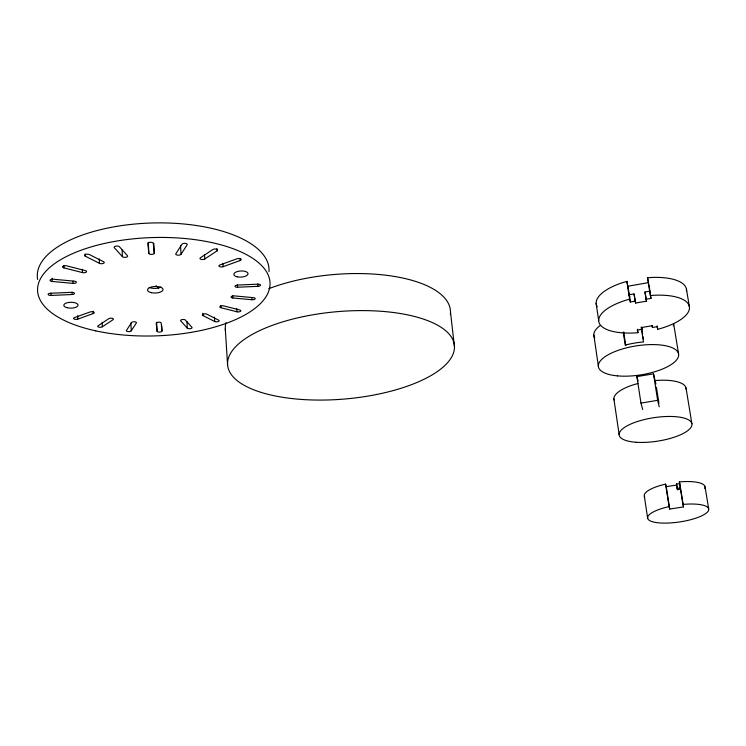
<?xml version="1.0" encoding="UTF-8"?>
<svg xmlns="http://www.w3.org/2000/svg" width="746" height="746" viewBox="0 0 746 746"><rect width="100%" height="100%" fill="white"/><g stroke="black" fill="none" stroke-linecap="round" stroke-linejoin="round"><path stroke-width="1.12" d="M131.24 330.823L136.35 322.971A2.499 1.007 -1.7 0 0 134.578 321.778A2.499 1.007 -1.7 0 0 131.52 322.57L126.456 330.431A2.48 0.988 -1.7 0 0 128.219 331.597A2.48 0.988 -1.7 0 0 131.24 330.823L130.914 323.055M181.017 254.246L187.134 244.837A2.723 1.222 -2 0 0 185.288 243.373A2.723 1.222 -2 0 0 181.912 244.296L175.842 253.724A2.695 1.194 -1.9 0 0 177.679 255.151A2.695 1.194 -1.9 0 0 181.017 254.246L180.532 245.443M102.333 326.785L113.019 319.717A2.527 1.026 -1.3 0 0 112.226 318.318A2.527 1.026 -1.3 0 0 108.748 318.71L98.071 325.797A2.508 1.007 -1.2 0 0 98.882 327.168A2.508 1.007 -1.2 0 0 102.333 326.785L102.174 322.309M217.123 250.805A2.686 1.194 -2.6 0 0 216.489 249.164A2.686 1.194 -2.6 0 0 212.75 249.584L200.432 257.771A2.667 1.175 -2.4 0 0 201.084 259.375A2.667 1.175 -2.4 0 0 204.796 258.965L217.123 250.805L216.983 248.614M77.798 319.129L93.306 313.525A2.555 1.044 -1 0 0 93.595 312.052A2.555 1.044 -1 0 0 89.986 311.987L74.46 317.6A2.555 1.035 -0.8 0 0 74.199 319.064A2.555 1.035 -0.8 0 0 77.798 319.129L77.696 315.726M223.147 266.667L240.137 260.531A2.639 1.166 -3 0 0 240.734 258.881A2.639 1.166 -3 0 0 237.041 258.778L220.023 264.933A2.63 1.147 -2.7 0 0 219.473 266.564A2.63 1.147 -2.7 0 0 223.147 266.667L222.933 263.422M644.945 292.012L646.129 299.249L650.988 298.4L649.803 291.154L644.945 292.012L646.549 301.142L635.657 303.044L634.025 293.924L629.186 294.773L629.792 297.244L626.901 281.391L623.917 282.24A45.73 18.072 -9.4 0 0 597.145 306.671M626.901 281.391L629.652 299.165L626.649 300.004A45.907 17.699 -9.3 0 0 598.898 322.085A45.907 17.699 -9.3 0 0 634.949 332.921L637.951 332.688L637.429 329.275M637.951 332.688L637.308 330.086L641.97 329.284L641.551 327.541L652.069 325.722L652.461 327.475L657.133 326.673L657.702 329.284L660.592 328.501A45.907 17.699 -9.3 0 0 689.323 306.392A45.907 17.699 -9.3 0 0 653.524 295.295L650.363 295.537L647.537 277.754L650.68 277.512A45.73 18.072 -9.4 0 1 686.525 291.033M680.865 490.103L683.541 506.907L669.74 509.061L666.243 486.681L665.563 484.126L663.548 484.602A30.735 8.849 -8.5 0 0 644.749 497.144M665.563 484.126L669.069 506.609L667.045 507.075A30.884 8.514 -8.4 0 0 654.68 522.275A30.884 8.514 -8.4 0 0 704.205 514.516A30.884 8.514 -8.4 0 0 685.042 504.249L682.935 504.436L679.354 481.935L681.452 481.757A30.735 8.849 -8.5 0 1 704.784 488.546M628.085 286.212L648.582 282.603L647.537 277.754M629.652 299.165L630.351 301.999L635.2 301.16L635.657 303.044M642.707 409.535L640.963 403.101L636.898 376.618L653.487 373.83L655.893 383.901M640.963 403.101L657.646 400.332L659.222 406.803M676.51 484.089L679.755 483.576L680.706 489.124L677.471 489.637L676.51 484.089L677.471 489.637M666.243 486.681L676.538 485.049M677.172 488.434L680.417 487.921M51.026 295.444L72.054 294.511A2.639 1.1 -0.5 0 0 74.451 293.309A2.639 1.1 -0.5 0 0 71.597 292.329L50.514 293.253A2.648 1.1 -0.2 0 0 48.136 294.465A2.648 1.1 -0.2 0 0 51.026 295.444L50.97 293.113M237.564 287.238L257.93 286.343A2.546 1.082 -3.4 0 0 260.503 285.14A2.546 1.082 -3.4 0 0 257.985 284.161L237.573 285.056A2.555 1.091 -3.1 0 0 235.018 286.259A2.555 1.091 -3.1 0 0 237.564 287.238L237.415 284.944M52.183 281.466L73.089 283.377A2.676 1.128 -0.4 0 0 76.297 282.51A2.676 1.128 -0.4 0 0 74.302 281.167L53.339 279.237A2.695 1.138 -0.1 0 0 50.131 280.104A2.695 1.138 -0.1 0 0 52.183 281.466L52.099 278.193M232.817 297.98L251.887 299.724A2.508 1.054 -3.4 0 0 255.048 298.913A2.508 1.054 -3.4 0 0 253.472 297.654L234.375 295.901A2.527 1.054 -3.1 0 0 231.195 296.721A2.527 1.054 -3.1 0 0 232.817 297.98L232.668 295.724M63.867 267.879L82.461 272.588A2.704 1.156 -0.5 0 0 86.172 272.178A2.704 1.156 -0.5 0 0 85.277 270.593L66.664 265.846A2.732 1.175 -0.2 0 0 62.925 266.266A2.732 1.175 -0.2 0 0 63.867 267.879L63.811 265.669M220.835 307.697L236.939 311.791A2.471 1.016 -3.2 0 0 240.389 311.399A2.471 1.016 -3.2 0 0 239.848 310L223.744 305.897A2.499 1.035 -3 0 0 220.256 306.28A2.499 1.035 -3 0 0 220.835 307.697L220.695 305.459M85.286 256.176L99.451 263.329A2.714 1.184 -0.7 0 0 103.274 263.431A2.714 1.184 -0.7 0 0 103.61 261.762L89.464 254.591A2.751 1.203 -0.4 0 0 85.585 254.479A2.751 1.203 -0.4 0 0 85.286 256.176L85.212 253.957M202.912 315.549L214.727 321.517A2.452 0.998 -2.9 0 0 218.158 321.582A2.452 0.998 -2.9 0 0 218.662 320.155L206.875 314.178A2.48 1.016 -2.7 0 0 203.397 314.103A2.48 1.016 -2.7 0 0 202.912 315.549L202.781 313.32M122.4 256.643L114.334 247.756A2.76 1.222 -0.9 0 1 115.882 246.152A2.76 1.222 -0.9 0 1 119.463 246.795L127.463 255.701A2.723 1.194 -1.1 0 1 125.925 257.267A2.723 1.194 -1.1 0 1 122.4 256.643L122.12 250.003M187.321 328.165L180.728 320.901A2.48 1.007 -2.4 0 1 182.22 319.558A2.48 1.007 -2.4 0 1 185.381 320.062L191.936 327.335A2.452 0.988 -2.6 0 1 190.444 328.65A2.452 0.988 -2.6 0 1 187.321 328.165L186.957 321.554M156.147 285.746L158.394 288.254M669.069 506.609L669.74 509.061M636.898 376.618L638.082 381.066M682.935 504.436L683.541 506.907M679.354 481.935L679.765 483.65M646.129 299.249L646.549 301.142M650.363 295.537L650.988 298.4M686.46 289.252L689.379 306.699M705.035 486.756L708.691 508.949M686.04 388.013L691.896 423.756M673.675 323.913L678.58 353.912M634.025 293.924L635.2 301.16M629.186 294.773L630.351 301.999M657.161 325.871L657.702 329.284M648.936 284.813L649.99 291.434M656.433 387.305L658.932 403.213M653.487 373.83L657.646 400.332M641.756 328.79L642.642 334.497M642.996 336.772L643.36 339.057M641.15 327.074L643.472 341.976L642.278 342.069A40.564 14.734 -8.9 0 0 626.351 344.801L625.213 345.1L623.292 332.502M652.163 325.508L652.461 327.475M623.675 331.905L625.754 345.584M644.348 496.342L647.687 518.461M641.672 327.317L641.97 329.284M613.865 398.802L619.133 434.47M596.138 303.268L598.693 320.677M593.835 335.01L598.348 366.062M450.491 312.154L454.491 347.179A113.83 43.837 -4.9 0 1 284.021 397.515A113.83 43.837 -4.9 0 1 284.524 321.321A113.83 43.837 -4.9 0 1 454.491 347.179M148.836 253.314L147.82 243.634A2.751 1.231 -1.4 0 1 150.44 242.301A2.751 1.231 -1.4 0 1 153.303 243.42L154.263 253.099A2.714 1.203 -1.5 0 1 151.671 254.405A2.714 1.203 -1.5 0 1 148.836 253.314L148.314 242.254M157.061 331.224L156.231 323.307A2.48 1.007 -2.1 0 1 158.6 322.188A2.48 1.007 -2.1 0 1 161.183 323.074L161.966 330.991A2.452 0.979 -2.1 0 1 159.616 332.082A2.452 0.979 -2.1 0 1 157.061 331.224L156.632 322.393M257.762 284.058L257.93 286.343M251.728 297.477L251.887 299.724M239.988 258.358L240.137 260.531M236.715 308.443L236.939 311.791M225.301 329.117L227.567 364.673M214.456 317.097L214.727 321.517M204.535 254.6L204.796 258.965M161.696 325.47L161.966 330.991M153.779 243.149L154.263 253.099M99.293 258.918L99.451 263.329M93.222 311.259L93.306 313.525M82.358 269.306L82.461 272.588M73.024 281.205L73.089 283.377M71.989 292.19L72.054 294.511M37.608 279.424A115.919 49.889 -1.7 0 1 150.506 223.035A115.919 49.889 -1.7 0 1 268.97 271.665M161.033 287.079A7.768 3.301 -1.8 0 1 149.172 287.415M268.746 288.73A112.944 45.693 -4.8 0 1 389.832 275.74A112.944 45.693 -4.8 0 1 450.36 314.402M225.581 331.355A112.944 45.693 -4.8 0 1 225.991 322.71M673.582 324.305A40.312 15.265 -9 0 1 673.293 325.853M594.739 337.882A40.312 15.265 -9 0 1 600.213 325.489M614.07 400.005A36.507 12.505 -8.8 0 1 637.989 383.491M654.923 380.581A36.507 12.505 -8.8 0 1 686.096 389.253M95.777 330.86A116.283 49.18 -1.8 0 0 270.052 283.769A116.283 49.18 -1.8 0 0 95.619 245.639A116.283 49.18 -1.8 0 0 95.777 330.86M151.419 292.693A7.777 3.282 -1.8 0 0 163.057 289.532A7.777 3.282 -1.8 0 0 151.363 287.005A7.777 3.282 -1.8 0 0 151.419 292.693M66.879 307.669A7.143 2.937 -0.6 0 0 78.06 305.384A7.143 2.937 -0.6 0 0 67.867 302.587A7.143 2.937 -0.6 0 0 66.879 307.669M237.163 276.822A7.134 3.077 -3.1 0 0 248.054 273.829A7.134 3.077 -3.1 0 0 237.582 271.469A7.134 3.077 -3.1 0 0 237.163 276.822M617.436 375.872A40.592 14.678 -8.9 0 0 678.655 355.357A40.592 14.678 -8.9 0 0 619.432 349.911A40.592 14.678 -8.9 0 0 617.436 375.872M636.217 442.266A36.796 11.88 -8.7 0 0 691.943 424.931A36.796 11.88 -8.7 0 0 638.492 421.173A36.796 11.88 -8.7 0 0 636.217 442.266"/></g></svg>
